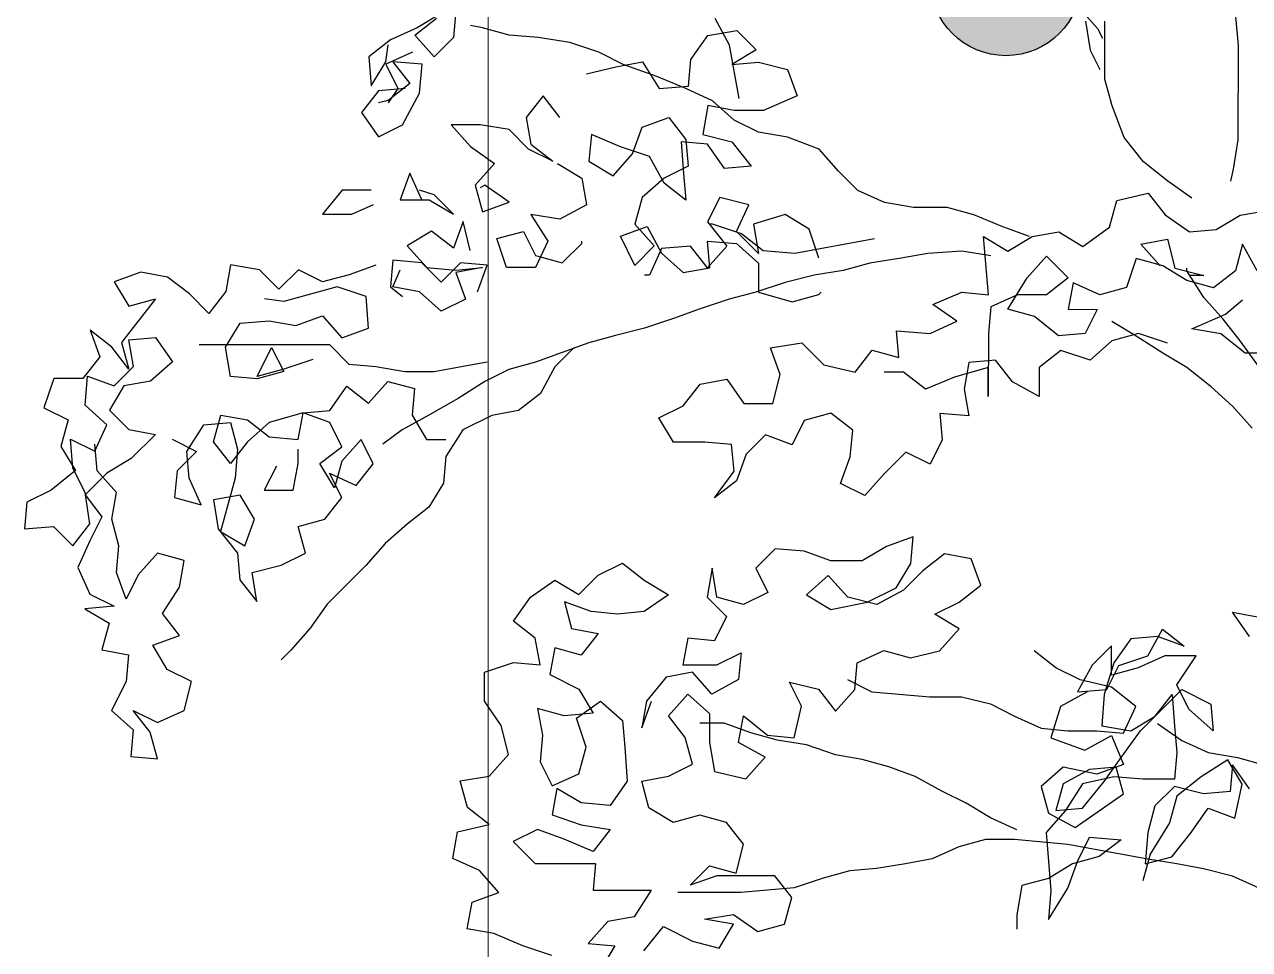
# Model space of a CAD drawing. Header units: millimetres. Extents: x 684983 to 685377, y 990360 to 990509.
# Drawn here: x 685187.701 to 685188.431, y 990430.913 to 990431.464 of the extents above; entities that cross this region are included whole.
import ezdxf

# ---------------------------------------------------------------- set-up
doc = ezdxf.new("R2010")
doc.units = ezdxf.units.MM
doc.layers.add('grid', color=8, linetype='Continuous', lineweight=9)
doc.layers.add('SYMBOLS', color=7, linetype='Continuous')
doc.layers.add('TEAK', color=7, linetype='Continuous')

# ---------------------------------------------------------------- blocks, each defined once
blk = doc.blocks.new('A$C11072AF8')
blk.add_hatch(color=3).paths.add_polyline_path([(0.78274, 0.03, 1), (0.72274, 0.03, 1)])
at = {"color": 3}
blk.add_circle((0.75274, 0.03), 0.03, dxfattribs=at)
blk = doc.blocks.new('A$C0CA14312')
blk.add_blockref('A$C11072AF8', (0, 0))
blk = doc.blocks.new('CCONUT')
at = {"xscale": 0.6000000000000001, "yscale": 0.6000000000000001, "zscale": 0.6000000000000001}
blk.add_blockref('A$C0CA14312', (-0.45164, -0.018), dxfattribs=at)
blk = doc.blocks.new('A$C25655A80')
at = {"color": 62}
for p, q in [((-0.4281, 1.75092), (-0.41946, 1.7413)), ((-0.67996, 1.74731), (-0.68958, 1.74155)), ((-0.6742, 1.74826), (-0.67517, 1.73769)), ((-0.36466, 1.74606), (-0.36371, 1.73452)), ((-0.68958, 1.74155), (-0.70016, 1.73675)), ((-0.69055, 1.73867), (-0.68189, 1.74539)), ((-0.66363, 1.74153), (-0.66843, 1.74249)), ((-0.65306, 1.73863), (-0.66363, 1.74153)), ((-0.56558, 1.73471), (-0.57134, 1.74529)), ((-0.42426, 1.74419), (-0.42235, 1.73265)), ((-0.41946, 1.7413), (-0.41754, 1.73745)), ((-0.41659, 1.72111), (-0.41657, 1.74418)), ((-0.70016, 1.73675), (-0.70882, 1.73003)), ((-0.68286, 1.73001), (-0.69055, 1.73867)), ((-0.67517, 1.73769), (-0.68286, 1.73001)), ((-0.64152, 1.73766), (-0.65306, 1.73863)), ((-0.62903, 1.73573), (-0.64152, 1.73766)), ((-0.58097, 1.72895), (-0.57423, 1.73856)), ((-0.57423, 1.73856), (-0.56269, 1.74047)), ((-0.56269, 1.74047), (-0.55501, 1.73277)), ((-0.70209, 1.7281), (-0.70112, 1.73483)), ((-0.69151, 1.73194), (-0.70209, 1.72714)), ((-0.61749, 1.73187), (-0.62903, 1.73573)), ((-0.60788, 1.72705), (-0.61749, 1.73187)), ((-0.56175, 1.71355), (-0.56558, 1.73471)), ((-0.55501, 1.73277), (-0.56463, 1.72702)), ((-0.42235, 1.73265), (-0.41851, 1.72496)), ((-0.36371, 1.73452), (-0.36374, 1.69703)), ((-0.70882, 1.73003), (-0.70787, 1.71849)), ((-0.70787, 1.71849), (-0.70209, 1.7281)), ((-0.70209, 1.72714), (-0.69729, 1.71752)), ((-0.69921, 1.7281), (-0.69249, 1.71944)), ((-0.68767, 1.72713), (-0.69921, 1.7281)), ((-0.68864, 1.71559), (-0.68767, 1.72713)), ((-0.61077, 1.7261), (-0.60019, 1.72801)), ((-0.59443, 1.72224), (-0.60788, 1.72705)), ((-0.60019, 1.72801), (-0.59347, 1.71743)), ((-0.58194, 1.71838), (-0.58097, 1.72895)), ((-0.56463, 1.72702), (-0.55405, 1.72797)), ((-0.55405, 1.72797), (-0.54252, 1.72507)), ((-0.62231, 1.72322), (-0.61077, 1.7261)), ((-0.5829, 1.71742), (-0.59443, 1.72224)), ((-0.54252, 1.72507), (-0.53868, 1.71449)), ((-0.69441, 1.71752), (-0.70499, 1.71657)), ((-0.69249, 1.71944), (-0.70114, 1.71272)), ((-0.69729, 1.71752), (-0.70114, 1.71176)), ((-0.59347, 1.71743), (-0.58194, 1.71838)), ((-0.57233, 1.7126), (-0.5829, 1.71742)), ((-0.41372, 1.71053), (-0.41659, 1.72111)), ((-0.70499, 1.71657), (-0.71172, 1.70792)), ((-0.70114, 1.71272), (-0.70499, 1.71176)), ((-0.69539, 1.7031), (-0.68864, 1.71559)), ((-0.63962, 1.71459), (-0.64636, 1.70594)), ((-0.6329, 1.70593), (-0.63962, 1.71459)), ((-0.56368, 1.7049), (-0.57233, 1.7126)), ((-0.53868, 1.71449), (-0.55215, 1.70874)), ((-0.71172, 1.70792), (-0.705, 1.6983)), ((-0.57425, 1.71068), (-0.57619, 1.69915)), ((-0.56368, 1.70875), (-0.57425, 1.71068)), ((-0.55215, 1.70874), (-0.56368, 1.70875)), ((-0.40892, 1.69803), (-0.41372, 1.71053)), ((-0.705, 1.6983), (-0.69539, 1.7031)), ((-0.67616, 1.70308), (-0.66848, 1.69443)), ((-0.66462, 1.70307), (-0.67616, 1.70308)), ((-0.65309, 1.70114), (-0.66462, 1.70307)), ((-0.64636, 1.70594), (-0.64444, 1.69537)), ((-0.60022, 1.70205), (-0.58964, 1.70589)), ((-0.58964, 1.70589), (-0.58292, 1.69723)), ((-0.55408, 1.70009), (-0.56368, 1.7049)), ((-0.64541, 1.69344), (-0.65309, 1.70114)), ((-0.62041, 1.69919), (-0.62138, 1.68862)), ((-0.60888, 1.69437), (-0.62041, 1.69919)), ((-0.60407, 1.69148), (-0.60022, 1.70205)), ((-0.57619, 1.69915), (-0.56465, 1.69625)), ((-0.54254, 1.69816), (-0.55408, 1.70009)), ((-0.53005, 1.69334), (-0.54254, 1.69816)), ((-0.40124, 1.68841), (-0.40892, 1.69803)), ((-0.66848, 1.69443), (-0.65887, 1.68769)), ((-0.6358, 1.68863), (-0.64541, 1.69344)), ((-0.64444, 1.69537), (-0.6358, 1.68863)), ((-0.59734, 1.69052), (-0.60888, 1.69437)), ((-0.57427, 1.6953), (-0.58484, 1.69627)), ((-0.58484, 1.69627), (-0.58389, 1.68377)), ((-0.58292, 1.69723), (-0.58197, 1.68666)), ((-0.56755, 1.68568), (-0.57427, 1.6953)), ((-0.56465, 1.69625), (-0.55697, 1.68663)), ((-0.52237, 1.68468), (-0.53005, 1.69334)), ((-0.36374, 1.69703), (-0.36567, 1.6855)), ((-0.65887, 1.68769), (-0.66657, 1.67904)), ((-0.63388, 1.68767), (-0.62427, 1.68189)), ((-0.62138, 1.68862), (-0.61177, 1.68284)), ((-0.61177, 1.68284), (-0.60407, 1.69148)), ((-0.59159, 1.67994), (-0.59734, 1.69052)), ((-0.39163, 1.68071), (-0.40124, 1.68841)), ((-0.69252, 1.68387), (-0.69637, 1.6733)), ((-0.68772, 1.6733), (-0.69252, 1.68387)), ((-0.58197, 1.68666), (-0.59158, 1.68186)), ((-0.58389, 1.68377), (-0.58294, 1.6732)), ((-0.55697, 1.68663), (-0.56755, 1.68568)), ((-0.51468, 1.67698), (-0.52237, 1.68468)), ((-0.36567, 1.6855), (-0.36664, 1.68069)), ((-0.66657, 1.67904), (-0.66369, 1.66847)), ((-0.66272, 1.67904), (-0.66465, 1.67808)), ((-0.65312, 1.6723), (-0.66272, 1.67904)), ((-0.62427, 1.68189), (-0.62236, 1.67131)), ((-0.59158, 1.68186), (-0.60024, 1.67418)), ((-0.58294, 1.6732), (-0.59159, 1.67994)), ((-0.38203, 1.67398), (-0.39163, 1.68071)), ((-0.71944, 1.67717), (-0.72714, 1.66756)), ((-0.70791, 1.67716), (-0.71944, 1.67717)), ((-0.69637, 1.6733), (-0.68484, 1.67329)), ((-0.68291, 1.67521), (-0.68868, 1.67714)), ((-0.68484, 1.67329), (-0.67523, 1.66752)), ((-0.67523, 1.66752), (-0.68291, 1.67521)), ((-0.60024, 1.67418), (-0.60314, 1.6636)), ((-0.56948, 1.67415), (-0.5743, 1.66454)), ((-0.55795, 1.67125), (-0.56948, 1.67415)), ((-0.50411, 1.67217), (-0.51468, 1.67698)), ((-0.41183, 1.67304), (-0.39933, 1.67591)), ((-0.39933, 1.67591), (-0.39261, 1.66726)), ((-0.7156, 1.66755), (-0.70695, 1.67139)), ((-0.66369, 1.66847), (-0.65312, 1.6723)), ((-0.62236, 1.67131), (-0.63293, 1.66555)), ((-0.56276, 1.66068), (-0.55795, 1.67125)), ((-0.49258, 1.67023), (-0.50411, 1.67217)), ((-0.47912, 1.67022), (-0.49258, 1.67023)), ((-0.46855, 1.66733), (-0.47912, 1.67022)), ((-0.41472, 1.66247), (-0.41183, 1.67304)), ((-0.36281, 1.66723), (-0.35127, 1.66914)), ((-0.72714, 1.66756), (-0.7156, 1.66755)), ((-0.67139, 1.66463), (-0.67524, 1.65406)), ((-0.66851, 1.65309), (-0.67139, 1.66463)), ((-0.64447, 1.66749), (-0.63775, 1.65691)), ((-0.63293, 1.66555), (-0.64447, 1.66749)), ((-0.60314, 1.6636), (-0.59545, 1.65495)), ((-0.5743, 1.66454), (-0.56661, 1.65492)), ((-0.57237, 1.66358), (-0.57334, 1.66358)), ((-0.56084, 1.65972), (-0.57237, 1.66358)), ((-0.54353, 1.6674), (-0.55603, 1.66356)), ((-0.55603, 1.66356), (-0.55412, 1.65202)), ((-0.53392, 1.66162), (-0.54353, 1.6674)), ((-0.45702, 1.66251), (-0.46855, 1.66733)), ((-0.39261, 1.66726), (-0.383, 1.66052)), ((-0.37243, 1.66147), (-0.36281, 1.66723)), ((-0.68389, 1.66079), (-0.69351, 1.65504)), ((-0.67524, 1.65406), (-0.68389, 1.66079)), ((-0.65794, 1.65789), (-0.64736, 1.66076)), ((-0.64736, 1.66076), (-0.64256, 1.65114)), ((-0.60891, 1.6588), (-0.59833, 1.66264)), ((-0.60315, 1.64726), (-0.60891, 1.6588)), ((-0.59833, 1.66264), (-0.59257, 1.65206)), ((-0.55412, 1.65202), (-0.56276, 1.66068)), ((-0.5522, 1.65298), (-0.56084, 1.65972)), ((-0.53009, 1.65008), (-0.53392, 1.66162)), ((-0.46471, 1.65867), (-0.45511, 1.65289)), ((-0.46281, 1.6356), (-0.46471, 1.65867)), ((-0.44645, 1.65865), (-0.45702, 1.66251)), ((-0.45511, 1.65289), (-0.44549, 1.65865)), ((-0.44549, 1.65865), (-0.43491, 1.66057)), ((-0.43491, 1.66057), (-0.4253, 1.65479)), ((-0.4253, 1.65479), (-0.41472, 1.66247)), ((-0.383, 1.66052), (-0.37243, 1.66147)), ((-0.69351, 1.65504), (-0.68582, 1.64638)), ((-0.6541, 1.64635), (-0.65794, 1.65789)), ((-0.63775, 1.65691), (-0.64257, 1.64634)), ((-0.63199, 1.64825), (-0.62429, 1.65593)), ((-0.62429, 1.65593), (-0.62429, 1.65689)), ((-0.59545, 1.65495), (-0.60315, 1.64726)), ((-0.59257, 1.65398), (-0.59739, 1.64341)), ((-0.58103, 1.65493), (-0.59257, 1.65398)), ((-0.57431, 1.64627), (-0.58103, 1.65493)), ((-0.56661, 1.65492), (-0.57431, 1.64627)), ((-0.5743, 1.65685), (-0.56277, 1.65588)), ((-0.57335, 1.64627), (-0.5743, 1.65685)), ((-0.56277, 1.65588), (-0.55412, 1.64818)), ((-0.50797, 1.65775), (-0.5397, 1.65201)), ((-0.40223, 1.65573), (-0.39166, 1.65764)), ((-0.39455, 1.64707), (-0.40223, 1.65573)), ((-0.39166, 1.65764), (-0.38878, 1.6461)), ((-0.36186, 1.65569), (-0.36475, 1.64512)), ((-0.3561, 1.64511), (-0.36186, 1.65569)), ((-0.69928, 1.64927), (-0.70025, 1.6387)), ((-0.68774, 1.6483), (-0.69928, 1.64927)), ((-0.64256, 1.65114), (-0.63199, 1.64825)), ((-0.59257, 1.65206), (-0.58393, 1.64436)), ((-0.5397, 1.65201), (-0.5522, 1.65298)), ((-0.49741, 1.65005), (-0.5099, 1.64814)), ((-0.48683, 1.65196), (-0.49741, 1.65005)), ((-0.47337, 1.65291), (-0.48683, 1.65196)), ((-0.46184, 1.65098), (-0.47337, 1.65291)), ((-0.44742, 1.64231), (-0.43973, 1.65096)), ((-0.43973, 1.65096), (-0.43108, 1.6423)), ((-0.40416, 1.64996), (-0.40801, 1.63843)), ((-0.39359, 1.64707), (-0.40416, 1.64996)), ((-0.79926, 1.64456), (-0.80984, 1.64072)), ((-0.78869, 1.64263), (-0.79926, 1.64456)), ((-0.76369, 1.64741), (-0.76562, 1.63684)), ((-0.75215, 1.64548), (-0.76369, 1.64741)), ((-0.74447, 1.63778), (-0.75215, 1.64548)), ((-0.73677, 1.64546), (-0.74447, 1.63778)), ((-0.72717, 1.64065), (-0.73677, 1.64546)), ((-0.70601, 1.64736), (-0.71659, 1.64352)), ((-0.69929, 1.6387), (-0.6964, 1.64543)), ((-0.68006, 1.6406), (-0.68774, 1.6483)), ((-0.68582, 1.64638), (-0.67429, 1.6454)), ((-0.67236, 1.64829), (-0.68006, 1.6406)), ((-0.66371, 1.64636), (-0.67429, 1.64444)), ((-0.67429, 1.6454), (-0.66371, 1.64636)), ((-0.67429, 1.64444), (-0.67045, 1.63387)), ((-0.66179, 1.64732), (-0.67236, 1.64829)), ((-0.66565, 1.63675), (-0.66179, 1.64732)), ((-0.64257, 1.64634), (-0.6541, 1.64635)), ((-0.58393, 1.64436), (-0.57335, 1.64627)), ((-0.55412, 1.64818), (-0.55413, 1.63664)), ((-0.52048, 1.64526), (-0.53202, 1.64335)), ((-0.5099, 1.64814), (-0.52048, 1.64526)), ((-0.38398, 1.64129), (-0.39359, 1.64707)), ((-0.38878, 1.6461), (-0.37725, 1.64321)), ((-0.38398, 1.64514), (-0.38398, 1.6461)), ((-0.37726, 1.63456), (-0.38398, 1.64514)), ((-0.36475, 1.64512), (-0.37341, 1.6384)), ((-0.80984, 1.64072), (-0.80408, 1.6311)), ((-0.78004, 1.63589), (-0.78869, 1.64263)), ((-0.71659, 1.64352), (-0.72717, 1.64065)), ((-0.59739, 1.64341), (-0.59931, 1.64341)), ((-0.54356, 1.64048), (-0.5551, 1.63664)), ((-0.53202, 1.64335), (-0.54356, 1.64048)), ((-0.45513, 1.62982), (-0.44742, 1.64231)), ((-0.43108, 1.6423), (-0.43974, 1.63558)), ((-0.42916, 1.64037), (-0.43109, 1.6298)), ((-0.41859, 1.63556), (-0.42916, 1.64037)), ((-0.37341, 1.6384), (-0.38398, 1.64129)), ((-0.37725, 1.64321), (-0.38302, 1.64322)), ((-0.77236, 1.62819), (-0.78004, 1.63589)), ((-0.76562, 1.63684), (-0.77236, 1.62819)), ((-0.7214, 1.63872), (-0.74255, 1.63297)), ((-0.70987, 1.63486), (-0.7214, 1.63872)), ((-0.70892, 1.62237), (-0.70987, 1.63486)), ((-0.70025, 1.6387), (-0.69545, 1.63485)), ((-0.68872, 1.63677), (-0.69929, 1.6387)), ((-0.68007, 1.62907), (-0.68872, 1.63677)), ((-0.5551, 1.63664), (-0.56567, 1.63377)), ((-0.55413, 1.63664), (-0.54068, 1.63279)), ((-0.54068, 1.63279), (-0.5301, 1.63566)), ((-0.5301, 1.63566), (-0.52914, 1.63662)), ((-0.48493, 1.63177), (-0.47339, 1.63657)), ((-0.47339, 1.63657), (-0.46281, 1.6356)), ((-0.45128, 1.63559), (-0.46185, 1.63079)), ((-0.43974, 1.63558), (-0.45128, 1.63559)), ((-0.40801, 1.63843), (-0.41859, 1.63556)), ((-0.36957, 1.6259), (-0.37726, 1.63456)), ((-0.7935, 1.63398), (-0.80698, 1.61669)), ((-0.80408, 1.6311), (-0.7935, 1.63398)), ((-0.74255, 1.63297), (-0.75024, 1.63394)), ((-0.67045, 1.63387), (-0.68007, 1.62907)), ((-0.57721, 1.62994), (-0.58779, 1.6261)), ((-0.56567, 1.63377), (-0.57721, 1.62994)), ((-0.47532, 1.62504), (-0.48493, 1.63177)), ((-0.46185, 1.63079), (-0.46283, 1.62022)), ((-0.44455, 1.62693), (-0.45513, 1.62982)), ((-0.43109, 1.6298), (-0.41956, 1.62979)), ((-0.41956, 1.62979), (-0.42437, 1.62018)), ((-0.36861, 1.62782), (-0.36188, 1.63358)), ((-0.75986, 1.62433), (-0.74833, 1.62529)), ((-0.74833, 1.62529), (-0.73776, 1.62335)), ((-0.73776, 1.62335), (-0.72718, 1.62719)), ((-0.72718, 1.62719), (-0.71949, 1.61853)), ((-0.58779, 1.6261), (-0.59933, 1.62227)), ((-0.4859, 1.62024), (-0.47532, 1.62504)), ((-0.43495, 1.61923), (-0.44455, 1.62693)), ((-0.40419, 1.6192), (-0.4138, 1.62498)), ((-0.38207, 1.62207), (-0.36861, 1.62782)), ((-0.36285, 1.61724), (-0.36957, 1.6259)), ((-0.81947, 1.62151), (-0.81563, 1.61093)), ((-0.81082, 1.61477), (-0.81947, 1.62151)), ((-0.76564, 1.61473), (-0.75986, 1.62433)), ((-0.71949, 1.61853), (-0.70892, 1.62237)), ((-0.59933, 1.62227), (-0.61087, 1.61939)), ((-0.49935, 1.62121), (-0.4859, 1.62024)), ((-0.4984, 1.61064), (-0.49935, 1.62121)), ((-0.46283, 1.62022), (-0.46285, 1.59522)), ((-0.42437, 1.62018), (-0.43495, 1.61923)), ((-0.40323, 1.62016), (-0.4138, 1.61729)), ((-0.39169, 1.61631), (-0.40323, 1.62016)), ((-0.37054, 1.62013), (-0.38207, 1.62207)), ((-0.36093, 1.61243), (-0.37054, 1.62013)), ((-0.8041, 1.60611), (-0.81082, 1.61477)), ((-0.80698, 1.61669), (-0.8041, 1.60611)), ((-0.80409, 1.61765), (-0.79352, 1.6186)), ((-0.80218, 1.60707), (-0.80409, 1.61765)), ((-0.79352, 1.6186), (-0.78679, 1.60898)), ((-0.7243, 1.61565), (-0.77621, 1.6157)), ((-0.76373, 1.60319), (-0.76564, 1.61473)), ((-0.75315, 1.60318), (-0.74738, 1.61471)), ((-0.74738, 1.61471), (-0.74258, 1.60509)), ((-0.71662, 1.60795), (-0.7243, 1.61565)), ((-0.62144, 1.61652), (-0.6426, 1.60885)), ((-0.61087, 1.61939), (-0.62144, 1.61652)), ((-0.54935, 1.61453), (-0.53685, 1.61644)), ((-0.53685, 1.61644), (-0.52821, 1.60778)), ((-0.4138, 1.61729), (-0.42246, 1.60961)), ((-0.39362, 1.61246), (-0.40419, 1.6192)), ((-0.35517, 1.60666), (-0.36285, 1.61724)), ((-0.81563, 1.61093), (-0.82237, 1.60228)), ((-0.73104, 1.60989), (-0.74258, 1.60605)), ((-0.62721, 1.6146), (-0.63491, 1.60692)), ((-0.54551, 1.60395), (-0.54935, 1.61453)), ((-0.51571, 1.60489), (-0.50897, 1.61353)), ((-0.50897, 1.61353), (-0.4984, 1.61064)), ((-0.43399, 1.61346), (-0.44265, 1.60674)), ((-0.42246, 1.60961), (-0.43399, 1.61346)), ((-0.38401, 1.60669), (-0.39362, 1.61246)), ((-0.3494, 1.61242), (-0.36093, 1.61243)), ((-0.80987, 1.59939), (-0.80218, 1.60707)), ((-0.78679, 1.60898), (-0.79545, 1.6013)), ((-0.74258, 1.60509), (-0.75316, 1.60222)), ((-0.74258, 1.60605), (-0.75315, 1.60318)), ((-0.70605, 1.60698), (-0.71662, 1.60795)), ((-0.69451, 1.60505), (-0.70605, 1.60698)), ((-0.68298, 1.60504), (-0.69451, 1.60505)), ((-0.66183, 1.60886), (-0.68298, 1.60504)), ((-0.65318, 1.60597), (-0.66279, 1.60117)), ((-0.6426, 1.60885), (-0.65318, 1.60597)), ((-0.63491, 1.60692), (-0.64069, 1.59635)), ((-0.52821, 1.60778), (-0.51571, 1.60489)), ((-0.46284, 1.60676), (-0.4763, 1.60293)), ((-0.47053, 1.60869), (-0.47246, 1.59812)), ((-0.45995, 1.60964), (-0.47053, 1.60869)), ((-0.46285, 1.59522), (-0.46284, 1.60676)), ((-0.45323, 1.60098), (-0.45995, 1.60964)), ((-0.44265, 1.60674), (-0.44266, 1.59521)), ((-0.37441, 1.59899), (-0.38401, 1.60669)), ((-0.8339, 1.60229), (-0.83776, 1.59076)), ((-0.82237, 1.60228), (-0.8339, 1.60229)), ((-0.82142, 1.59171), (-0.82045, 1.60324)), ((-0.82045, 1.60324), (-0.80987, 1.59939)), ((-0.79545, 1.6013), (-0.80603, 1.59938)), ((-0.75316, 1.60222), (-0.76373, 1.60319)), ((-0.70894, 1.59257), (-0.70125, 1.60121)), ((-0.70125, 1.60121), (-0.69067, 1.59832)), ((-0.66279, 1.60117), (-0.67337, 1.59446)), ((-0.58398, 1.59149), (-0.57724, 1.60013)), ((-0.57724, 1.60013), (-0.56666, 1.60205)), ((-0.56666, 1.60205), (-0.55994, 1.59243)), ((-0.54841, 1.59242), (-0.54551, 1.60395)), ((-0.49649, 1.60487), (-0.50418, 1.60487)), ((-0.48784, 1.59813), (-0.49649, 1.60487)), ((-0.4763, 1.60293), (-0.48784, 1.59813)), ((-0.44266, 1.59521), (-0.45323, 1.60098)), ((-0.80603, 1.59938), (-0.81181, 1.58978)), ((-0.72433, 1.5897), (-0.71759, 1.5993)), ((-0.71759, 1.5993), (-0.70894, 1.59257)), ((-0.69067, 1.59832), (-0.69165, 1.58774)), ((-0.64069, 1.59635), (-0.64935, 1.58963)), ((-0.47246, 1.59812), (-0.47055, 1.58754)), ((-0.36576, 1.59129), (-0.37441, 1.59899)), ((-0.83776, 1.59076), (-0.82815, 1.58595)), ((-0.81277, 1.58401), (-0.82142, 1.59171)), ((-0.67337, 1.59446), (-0.68492, 1.58774)), ((-0.59359, 1.58669), (-0.58398, 1.59149)), ((-0.55994, 1.59243), (-0.54841, 1.59242)), ((-0.35808, 1.58263), (-0.36576, 1.59129)), ((-0.82815, 1.58595), (-0.83105, 1.57537)), ((-0.81181, 1.58978), (-0.80412, 1.58208)), ((-0.77048, 1.57724), (-0.76759, 1.58781)), ((-0.76759, 1.58781), (-0.75702, 1.58588)), ((-0.75702, 1.58588), (-0.74837, 1.57914)), ((-0.7349, 1.58874), (-0.74836, 1.58491)), ((-0.73684, 1.57817), (-0.7349, 1.58874)), ((-0.7349, 1.58874), (-0.72433, 1.5897)), ((-0.72433, 1.58489), (-0.7349, 1.58874)), ((-0.68492, 1.58774), (-0.6955, 1.58198)), ((-0.69165, 1.58774), (-0.68589, 1.57812)), ((-0.65992, 1.58771), (-0.67146, 1.58196)), ((-0.64935, 1.58963), (-0.65992, 1.58771)), ((-0.58783, 1.57707), (-0.59359, 1.58669)), ((-0.53592, 1.58568), (-0.54073, 1.57607)), ((-0.52534, 1.58855), (-0.53592, 1.58568)), ((-0.51669, 1.58181), (-0.52534, 1.58855)), ((-0.48208, 1.58851), (-0.48113, 1.57794)), ((-0.47055, 1.58754), (-0.48208, 1.58851)), ((-0.81759, 1.57344), (-0.81277, 1.58401)), ((-0.80412, 1.58208), (-0.79355, 1.58015)), ((-0.78106, 1.57341), (-0.77432, 1.58397)), ((-0.77432, 1.58397), (-0.76375, 1.58492)), ((-0.76375, 1.58492), (-0.76087, 1.57435)), ((-0.74836, 1.58491), (-0.75702, 1.57723)), ((-0.71953, 1.57527), (-0.72433, 1.58489)), ((-0.6955, 1.58198), (-0.70319, 1.57622)), ((-0.67146, 1.58196), (-0.6782, 1.57139)), ((-0.51766, 1.57124), (-0.51669, 1.58181)), ((-0.8272, 1.57825), (-0.81759, 1.57344)), ((-0.82625, 1.56672), (-0.8272, 1.57825)), ((-0.81663, 1.56575), (-0.81759, 1.57632)), ((-0.79355, 1.58015), (-0.80317, 1.57054)), ((-0.78682, 1.57822), (-0.77721, 1.5734)), ((-0.76376, 1.56858), (-0.77048, 1.57724)), ((-0.75702, 1.57723), (-0.76376, 1.56858)), ((-0.74837, 1.57914), (-0.73684, 1.57817)), ((-0.71184, 1.57815), (-0.71954, 1.5695)), ((-0.70704, 1.56853), (-0.71184, 1.57815)), ((-0.68589, 1.57812), (-0.6782, 1.57812)), ((-0.57534, 1.57706), (-0.58783, 1.57707)), ((-0.56476, 1.57609), (-0.57534, 1.57706)), ((-0.56381, 1.56552), (-0.56476, 1.57609)), ((-0.5513, 1.57992), (-0.559, 1.57224)), ((-0.54073, 1.57607), (-0.5513, 1.57992)), ((-0.48113, 1.57794), (-0.48594, 1.56833)), ((-0.83105, 1.57537), (-0.82529, 1.56576)), ((-0.77721, 1.5734), (-0.78491, 1.56572)), ((-0.78011, 1.56283), (-0.78106, 1.57341)), ((-0.76087, 1.57435), (-0.76184, 1.56281)), ((-0.73684, 1.56856), (-0.73684, 1.57433)), ((-0.72819, 1.56855), (-0.71953, 1.57527)), ((-0.6782, 1.57139), (-0.67917, 1.56081)), ((-0.559, 1.57224), (-0.56285, 1.56167)), ((-0.52152, 1.56067), (-0.51766, 1.57124)), ((-0.49555, 1.57314), (-0.50421, 1.5645)), ((-0.48594, 1.56833), (-0.49555, 1.57314)), ((-0.82145, 1.5571), (-0.82625, 1.56672)), ((-0.80317, 1.57054), (-0.81279, 1.56478)), ((-0.7455, 1.5676), (-0.75031, 1.558)), ((-0.73878, 1.55799), (-0.73684, 1.56856)), ((-0.72243, 1.55893), (-0.72819, 1.56855)), ((-0.71954, 1.5695), (-0.72243, 1.55893)), ((-0.71378, 1.55989), (-0.70704, 1.56853)), ((-0.82529, 1.56576), (-0.83491, 1.55807)), ((-0.81279, 1.56478), (-0.82145, 1.55614)), ((-0.80895, 1.55709), (-0.81663, 1.56575)), ((-0.78491, 1.56572), (-0.78588, 1.55514)), ((-0.77531, 1.55225), (-0.78011, 1.56283)), ((-0.76184, 1.56281), (-0.76763, 1.54167)), ((-0.72435, 1.5647), (-0.71378, 1.55989)), ((-0.71955, 1.55508), (-0.72435, 1.5647)), ((-0.57151, 1.55495), (-0.56381, 1.56552)), ((-0.56285, 1.56167), (-0.57151, 1.55495)), ((-0.50421, 1.5645), (-0.51191, 1.55586)), ((-0.83491, 1.55807), (-0.84452, 1.55328)), ((-0.81954, 1.5446), (-0.82145, 1.5571)), ((-0.81088, 1.54652), (-0.80895, 1.55709)), ((-0.75031, 1.558), (-0.73878, 1.55799)), ((-0.67917, 1.56081), (-0.68495, 1.55121)), ((-0.51191, 1.55586), (-0.52152, 1.56067)), ((-0.84452, 1.55328), (-0.84549, 1.5427)), ((-0.82145, 1.55614), (-0.81473, 1.54748)), ((-0.78588, 1.55514), (-0.77531, 1.55225)), ((-0.75993, 1.55608), (-0.7705, 1.55417)), ((-0.7705, 1.55417), (-0.76859, 1.54263)), ((-0.75417, 1.54646), (-0.75993, 1.55608)), ((-0.72629, 1.54644), (-0.71955, 1.55508)), ((-0.81473, 1.54748), (-0.81954, 1.53787)), ((-0.68495, 1.55121), (-0.69361, 1.54449)), ((-0.84549, 1.5427), (-0.83396, 1.54365)), ((-0.83396, 1.54365), (-0.82628, 1.53596)), ((-0.82628, 1.53596), (-0.81954, 1.5446)), ((-0.80801, 1.53594), (-0.81088, 1.54652)), ((-0.76859, 1.54263), (-0.76091, 1.53301)), ((-0.75802, 1.53589), (-0.75417, 1.54646)), ((-0.73687, 1.54356), (-0.72629, 1.54644)), ((-0.73399, 1.53299), (-0.73687, 1.54356)), ((-0.69361, 1.54449), (-0.70227, 1.5368)), ((-0.81954, 1.53787), (-0.82436, 1.5273)), ((-0.76763, 1.54167), (-0.75802, 1.53589)), ((-0.4927, 1.5395), (-0.50328, 1.53566)), ((-0.49367, 1.52892), (-0.4927, 1.5395)), ((-0.80898, 1.52537), (-0.80801, 1.53594)), ((-0.79263, 1.53304), (-0.80033, 1.5244)), ((-0.78206, 1.53015), (-0.79263, 1.53304)), ((-0.76091, 1.53301), (-0.75996, 1.52244)), ((-0.74361, 1.52819), (-0.73399, 1.53299)), ((-0.70227, 1.5368), (-0.70996, 1.52816)), ((-0.5475, 1.53474), (-0.5552, 1.52706)), ((-0.53596, 1.53377), (-0.5475, 1.53474)), ((-0.52539, 1.52991), (-0.53596, 1.53377)), ((-0.50328, 1.53566), (-0.5129, 1.5299)), ((-0.48021, 1.53275), (-0.48887, 1.52603)), ((-0.46964, 1.53082), (-0.48021, 1.53275)), ((-0.82436, 1.5273), (-0.81956, 1.51672)), ((-0.78399, 1.51957), (-0.78206, 1.53015)), ((-0.75515, 1.52532), (-0.74361, 1.52819)), ((-0.70996, 1.52816), (-0.72536, 1.51279)), ((-0.61768, 1.52423), (-0.60807, 1.52903)), ((-0.60807, 1.52903), (-0.59942, 1.52229)), ((-0.5129, 1.5299), (-0.52539, 1.52991)), ((-0.49945, 1.51931), (-0.49367, 1.52892)), ((-0.4658, 1.52024), (-0.46964, 1.53082)), ((-0.80515, 1.51479), (-0.80898, 1.52537)), ((-0.80033, 1.5244), (-0.80515, 1.51479)), ((-0.75996, 1.52244), (-0.75324, 1.51378)), ((-0.75324, 1.51378), (-0.75515, 1.52532)), ((-0.64461, 1.5156), (-0.63499, 1.52232)), ((-0.63499, 1.52232), (-0.62538, 1.51655)), ((-0.62538, 1.51655), (-0.61768, 1.52423)), ((-0.59942, 1.52229), (-0.58981, 1.51651)), ((-0.5725, 1.52707), (-0.57443, 1.51554)), ((-0.57059, 1.51553), (-0.5725, 1.52707)), ((-0.5552, 1.52706), (-0.5504, 1.51744)), ((-0.52636, 1.52415), (-0.53502, 1.51646)), ((-0.51868, 1.51549), (-0.52636, 1.52415)), ((-0.48887, 1.52603), (-0.49656, 1.51835)), ((-0.79073, 1.50901), (-0.78399, 1.51957)), ((-0.5504, 1.51744), (-0.56002, 1.51264)), ((-0.51099, 1.51356), (-0.49945, 1.51931)), ((-0.49656, 1.51835), (-0.50714, 1.51259)), ((-0.47446, 1.51352), (-0.4658, 1.52024)), ((-0.81956, 1.51672), (-0.80995, 1.51191)), ((-0.72536, 1.51279), (-0.7321, 1.50319)), ((-0.65135, 1.506), (-0.64461, 1.5156)), ((-0.63115, 1.51367), (-0.62828, 1.50309)), ((-0.62058, 1.50981), (-0.63115, 1.51367)), ((-0.58981, 1.51651), (-0.59943, 1.50979)), ((-0.57443, 1.51554), (-0.56675, 1.50784)), ((-0.56002, 1.51264), (-0.57059, 1.51553)), ((-0.53502, 1.51646), (-0.52541, 1.51069)), ((-0.52541, 1.51069), (-0.51099, 1.51356)), ((-0.50714, 1.51259), (-0.51868, 1.51549)), ((-0.48408, 1.50873), (-0.47446, 1.51352)), ((-0.80995, 1.51191), (-0.82149, 1.51096)), ((-0.82149, 1.51096), (-0.81188, 1.50518)), ((-0.78401, 1.50035), (-0.79073, 1.50901)), ((-0.61001, 1.50884), (-0.62058, 1.50981)), ((-0.59943, 1.50979), (-0.61001, 1.50884)), ((-0.56675, 1.50784), (-0.57156, 1.49823)), ((-0.47447, 1.50295), (-0.48408, 1.50873)), ((-0.36584, 1.50958), (-0.35526, 1.50765)), ((-0.35912, 1.49996), (-0.36584, 1.50958)), ((-0.81188, 1.50518), (-0.81478, 1.49461)), ((-0.7321, 1.50319), (-0.7398, 1.49454)), ((-0.6427, 1.49926), (-0.65135, 1.506)), ((-0.62828, 1.50309), (-0.6177, 1.50116)), ((-0.48217, 1.4943), (-0.47447, 1.50295)), ((-0.3995, 1.49231), (-0.39372, 1.50288)), ((-0.39372, 1.50288), (-0.38507, 1.49614)), ((-0.79459, 1.49651), (-0.78401, 1.50035)), ((-0.64079, 1.48868), (-0.6427, 1.49926)), ((-0.6177, 1.50116), (-0.62444, 1.49251)), ((-0.58214, 1.4992), (-0.58407, 1.48863)), ((-0.57156, 1.49823), (-0.58214, 1.4992)), ((-0.40622, 1.49904), (-0.41296, 1.48943)), ((-0.39564, 1.49999), (-0.40622, 1.49904)), ((-0.38507, 1.49614), (-0.39564, 1.49999)), ((-0.81478, 1.49461), (-0.8042, 1.49268)), ((-0.78883, 1.48689), (-0.79459, 1.49651)), ((-0.7398, 1.49454), (-0.74364, 1.4907)), ((-0.63501, 1.49541), (-0.63695, 1.48483)), ((-0.62444, 1.49251), (-0.63501, 1.49541)), ((-0.57061, 1.48862), (-0.56099, 1.49342)), ((-0.56099, 1.49342), (-0.56197, 1.48284)), ((-0.51486, 1.48953), (-0.50428, 1.49432)), ((-0.50428, 1.49432), (-0.49371, 1.49143)), ((-0.49371, 1.49143), (-0.48217, 1.4943)), ((-0.43603, 1.48753), (-0.44468, 1.49427)), ((-0.41391, 1.49616), (-0.42161, 1.48848)), ((-0.41392, 1.48463), (-0.41391, 1.49616)), ((-0.8042, 1.49268), (-0.80518, 1.4821)), ((-0.6629, 1.48582), (-0.65136, 1.48965)), ((-0.65136, 1.48965), (-0.64079, 1.48868)), ((-0.58407, 1.48863), (-0.57061, 1.48862)), ((-0.51583, 1.47895), (-0.51486, 1.48953)), ((-0.42161, 1.48848), (-0.42739, 1.47791)), ((-0.41296, 1.48943), (-0.41681, 1.47694)), ((-0.41585, 1.47886), (-0.41104, 1.48847)), ((-0.41104, 1.48847), (-0.3995, 1.49231)), ((-0.39277, 1.4923), (-0.40335, 1.4875)), ((-0.38027, 1.49229), (-0.39277, 1.4923)), ((-0.38797, 1.48076), (-0.38027, 1.49229)), ((-0.77922, 1.48208), (-0.78883, 1.48689)), ((-0.66291, 1.47428), (-0.6629, 1.48582)), ((-0.63695, 1.48483), (-0.62542, 1.47905)), ((-0.5908, 1.48383), (-0.5985, 1.47422)), ((-0.58023, 1.48574), (-0.5908, 1.48383)), ((-0.57255, 1.47708), (-0.58023, 1.48574)), ((-0.42642, 1.48272), (-0.43603, 1.48753)), ((-0.40335, 1.4875), (-0.41392, 1.48463)), ((-0.80518, 1.4821), (-0.81095, 1.47057)), ((-0.78212, 1.47055), (-0.77922, 1.48208)), ((-0.62542, 1.47905), (-0.61966, 1.46944)), ((-0.56197, 1.48284), (-0.57255, 1.47708)), ((-0.54178, 1.48186), (-0.53025, 1.47897)), ((-0.53698, 1.47224), (-0.54178, 1.48186)), ((-0.53025, 1.47897), (-0.52353, 1.47031)), ((-0.52353, 1.47031), (-0.51583, 1.47895)), ((-0.51871, 1.4828), (-0.5091, 1.47799)), ((-0.42739, 1.47791), (-0.41585, 1.47886)), ((-0.41393, 1.47982), (-0.42642, 1.48272)), ((-0.40432, 1.47212), (-0.41393, 1.47982)), ((-0.40241, 1.46251), (-0.38605, 1.47884)), ((-0.38317, 1.47114), (-0.38797, 1.48076)), ((-0.38605, 1.47884), (-0.37452, 1.47306)), ((-0.65619, 1.46466), (-0.66291, 1.47428)), ((-0.62639, 1.46752), (-0.61677, 1.47424)), ((-0.61677, 1.47424), (-0.60812, 1.46654)), ((-0.60044, 1.46365), (-0.59658, 1.47422)), ((-0.5985, 1.47422), (-0.60044, 1.46365)), ((-0.58986, 1.46845), (-0.58216, 1.47709)), ((-0.58216, 1.47709), (-0.57351, 1.46939)), ((-0.5091, 1.47799), (-0.48603, 1.47604)), ((-0.48603, 1.47604), (-0.47353, 1.47603)), ((-0.47353, 1.47603), (-0.462, 1.47314)), ((-0.42354, 1.47791), (-0.43412, 1.47215)), ((-0.41681, 1.47694), (-0.41779, 1.46445)), ((-0.39664, 1.46827), (-0.3899, 1.47692)), ((-0.3899, 1.47692), (-0.38895, 1.46442)), ((-0.81095, 1.47057), (-0.80231, 1.46287)), ((-0.8023, 1.47057), (-0.79269, 1.46575)), ((-0.79558, 1.46191), (-0.8023, 1.47057)), ((-0.79269, 1.46575), (-0.78212, 1.47055)), ((-0.64176, 1.47138), (-0.63985, 1.4608)), ((-0.63119, 1.46849), (-0.64176, 1.47138)), ((-0.61966, 1.46944), (-0.63119, 1.46849)), ((-0.57351, 1.46939), (-0.57352, 1.45786)), ((-0.53988, 1.45975), (-0.53698, 1.47224)), ((-0.462, 1.47314), (-0.45239, 1.46832)), ((-0.43412, 1.47215), (-0.43798, 1.45966)), ((-0.40914, 1.46155), (-0.40432, 1.47212)), ((-0.37357, 1.46248), (-0.38317, 1.47114)), ((-0.37452, 1.47306), (-0.37357, 1.46248)), ((-0.65332, 1.45313), (-0.65619, 1.46466)), ((-0.62255, 1.45598), (-0.62639, 1.46752)), ((-0.60812, 1.46654), (-0.60717, 1.45597)), ((-0.58314, 1.45979), (-0.58986, 1.46845)), ((-0.56775, 1.46554), (-0.57736, 1.46555)), ((-0.55718, 1.46169), (-0.56775, 1.46554)), ((-0.56199, 1.45785), (-0.56006, 1.46842)), ((-0.56006, 1.46842), (-0.55045, 1.46072)), ((-0.45239, 1.46832), (-0.44182, 1.46351)), ((-0.41779, 1.46445), (-0.40625, 1.46251)), ((-0.40625, 1.46251), (-0.39664, 1.46827)), ((-0.39568, 1.46539), (-0.38607, 1.45865)), ((-0.38895, 1.46442), (-0.388, 1.45384)), ((-0.80231, 1.46287), (-0.80328, 1.4523)), ((-0.79271, 1.45133), (-0.79558, 1.46191)), ((-0.63985, 1.4608), (-0.64082, 1.45023)), ((-0.58026, 1.44921), (-0.58314, 1.45979)), ((-0.54661, 1.4588), (-0.55718, 1.46169)), ((-0.55045, 1.46072), (-0.53988, 1.45975)), ((-0.44182, 1.46351), (-0.43125, 1.46254)), ((-0.43798, 1.45966), (-0.42453, 1.45484)), ((-0.43125, 1.46254), (-0.41971, 1.46252)), ((-0.42453, 1.45484), (-0.41395, 1.4606)), ((-0.41971, 1.46252), (-0.40914, 1.46155)), ((-0.41395, 1.4606), (-0.40915, 1.44906)), ((-0.41011, 1.45194), (-0.40241, 1.46251)), ((-0.62545, 1.44541), (-0.62255, 1.45598)), ((-0.60717, 1.45597), (-0.60622, 1.44251)), ((-0.57352, 1.45786), (-0.57161, 1.44632)), ((-0.55142, 1.45207), (-0.56199, 1.45785)), ((-0.53507, 1.45686), (-0.54661, 1.4588)), ((-0.52354, 1.45301), (-0.53507, 1.45686)), ((-0.38607, 1.45865), (-0.3755, 1.45383)), ((-0.80328, 1.4523), (-0.79271, 1.45133)), ((-0.66101, 1.44448), (-0.65332, 1.45313)), ((-0.64082, 1.45023), (-0.63602, 1.44061)), ((-0.55912, 1.44343), (-0.55142, 1.45207)), ((-0.51297, 1.45107), (-0.52354, 1.45301)), ((-0.5024, 1.44818), (-0.51297, 1.45107)), ((-0.41685, 1.44233), (-0.41011, 1.45194)), ((-0.388, 1.45384), (-0.38897, 1.44327)), ((-0.36781, 1.45094), (-0.37839, 1.44422)), ((-0.3755, 1.45383), (-0.36397, 1.4519)), ((-0.36205, 1.44132), (-0.36781, 1.45094)), ((-0.36397, 1.4519), (-0.35339, 1.44901)), ((-0.67255, 1.44257), (-0.66101, 1.44448)), ((-0.63602, 1.44061), (-0.62545, 1.44541)), ((-0.58988, 1.44442), (-0.58026, 1.44921)), ((-0.57161, 1.44632), (-0.55912, 1.44343)), ((-0.49183, 1.44433), (-0.5024, 1.44818)), ((-0.43318, 1.44812), (-0.44184, 1.44043)), ((-0.42261, 1.44715), (-0.43319, 1.44139)), ((-0.41973, 1.44522), (-0.43318, 1.44812)), ((-0.41203, 1.4481), (-0.42261, 1.44715)), ((-0.40915, 1.44906), (-0.41973, 1.44522)), ((-0.40916, 1.43752), (-0.41203, 1.4481)), ((-0.36589, 1.44902), (-0.36686, 1.43844)), ((-0.35917, 1.4394), (-0.36589, 1.44902)), ((-0.66968, 1.43199), (-0.67255, 1.44257)), ((-0.6341, 1.43965), (-0.63604, 1.42908)), ((-0.6245, 1.43387), (-0.6341, 1.43965)), ((-0.60622, 1.44251), (-0.61296, 1.4329)), ((-0.60045, 1.4425), (-0.58988, 1.44442)), ((-0.59758, 1.43193), (-0.60045, 1.4425)), ((-0.48126, 1.43855), (-0.49183, 1.44433)), ((-0.44184, 1.44043), (-0.43897, 1.42986)), ((-0.43319, 1.44139), (-0.43608, 1.43082)), ((-0.4255, 1.44138), (-0.43224, 1.43081)), ((-0.42551, 1.43177), (-0.41685, 1.44233)), ((-0.413, 1.44425), (-0.4255, 1.44138)), ((-0.40146, 1.44328), (-0.413, 1.44425)), ((-0.38897, 1.44327), (-0.40146, 1.44328)), ((-0.38897, 1.44039), (-0.39667, 1.4327)), ((-0.37744, 1.43749), (-0.38897, 1.44039)), ((-0.37839, 1.44422), (-0.38801, 1.43654)), ((-0.36495, 1.42787), (-0.36205, 1.44132)), ((-0.47165, 1.43373), (-0.48126, 1.43855)), ((-0.4284, 1.42408), (-0.40916, 1.43752)), ((-0.38801, 1.43654), (-0.39091, 1.42597)), ((-0.36686, 1.43844), (-0.37744, 1.43749)), ((-0.66103, 1.42525), (-0.66968, 1.43199)), ((-0.61296, 1.4329), (-0.6245, 1.43387)), ((-0.58797, 1.42615), (-0.59758, 1.43193)), ((-0.46204, 1.42796), (-0.47165, 1.43373)), ((-0.43224, 1.43081), (-0.43994, 1.42217)), ((-0.43608, 1.43082), (-0.42551, 1.43177)), ((-0.39667, 1.4327), (-0.39956, 1.42213)), ((-0.38226, 1.42212), (-0.37552, 1.43172)), ((-0.37552, 1.43172), (-0.36495, 1.42787)), ((-0.67353, 1.42238), (-0.66103, 1.42525)), ((-0.63604, 1.42908), (-0.6245, 1.42522)), ((-0.6245, 1.42522), (-0.61297, 1.42329)), ((-0.5774, 1.42902), (-0.58797, 1.42615)), ((-0.56682, 1.42613), (-0.5774, 1.42902)), ((-0.5601, 1.41747), (-0.56682, 1.42613)), ((-0.45147, 1.42314), (-0.46204, 1.42796)), ((-0.43897, 1.42986), (-0.4284, 1.42408)), ((-0.39091, 1.42597), (-0.39861, 1.41348)), ((-0.67546, 1.41181), (-0.67353, 1.42238)), ((-0.64181, 1.42331), (-0.65143, 1.41852)), ((-0.63124, 1.41946), (-0.64181, 1.42331)), ((-0.61297, 1.42329), (-0.61971, 1.41464)), ((-0.43994, 1.42217), (-0.43803, 1.3991)), ((-0.42745, 1.41062), (-0.42263, 1.42023)), ((-0.42263, 1.42023), (-0.41014, 1.41926)), ((-0.39956, 1.42213), (-0.40053, 1.40964)), ((-0.38996, 1.41251), (-0.38226, 1.42212)), ((-0.65143, 1.41852), (-0.64278, 1.40986)), ((-0.61971, 1.41464), (-0.63124, 1.41946)), ((-0.563, 1.40594), (-0.5601, 1.41747)), ((-0.47455, 1.41643), (-0.48513, 1.41164)), ((-0.46397, 1.41931), (-0.47455, 1.41643)), ((-0.45244, 1.4193), (-0.46397, 1.41931)), ((-0.43129, 1.41735), (-0.45244, 1.4193)), ((-0.39957, 1.41156), (-0.43129, 1.41735)), ((-0.41014, 1.41926), (-0.4188, 1.41254)), ((-0.66489, 1.40699), (-0.67546, 1.41181)), ((-0.48513, 1.41164), (-0.4957, 1.40972)), ((-0.4313, 1.40005), (-0.42745, 1.41062)), ((-0.4188, 1.41254), (-0.42937, 1.40966)), ((-0.39861, 1.41348), (-0.4015, 1.40291)), ((-0.40053, 1.40964), (-0.38996, 1.41251)), ((-0.38804, 1.40962), (-0.39957, 1.41156)), ((-0.65721, 1.39833), (-0.66489, 1.40699)), ((-0.64278, 1.40986), (-0.61875, 1.40984)), ((-0.61875, 1.40984), (-0.61972, 1.39926)), ((-0.58127, 1.40115), (-0.57357, 1.40883)), ((-0.57357, 1.40883), (-0.563, 1.40594)), ((-0.51782, 1.40686), (-0.52839, 1.40398)), ((-0.50724, 1.40781), (-0.51782, 1.40686)), ((-0.4957, 1.40972), (-0.50724, 1.40781)), ((-0.42937, 1.40966), (-0.43899, 1.4039)), ((-0.37746, 1.40769), (-0.38804, 1.40962)), ((-0.36593, 1.4048), (-0.37746, 1.40769)), ((-0.57069, 1.40498), (-0.58127, 1.40115)), ((-0.54762, 1.40496), (-0.57069, 1.40498)), ((-0.5409, 1.39631), (-0.54762, 1.40496)), ((-0.52839, 1.40398), (-0.53993, 1.40015)), ((-0.44957, 1.40103), (-0.4515, 1.38949)), ((-0.43899, 1.4039), (-0.44957, 1.40103)), ((-0.35536, 1.39998), (-0.36593, 1.4048)), ((-0.66779, 1.3945), (-0.65721, 1.39833)), ((-0.61972, 1.39926), (-0.59665, 1.39924)), ((-0.59665, 1.39924), (-0.60339, 1.38867)), ((-0.56108, 1.39825), (-0.58608, 1.39827)), ((-0.53993, 1.40015), (-0.56108, 1.39825)), ((-0.54379, 1.38573), (-0.5409, 1.39631)), ((-0.43901, 1.38756), (-0.4313, 1.40005)), ((-0.43803, 1.3991), (-0.43901, 1.38756)), ((-0.66972, 1.38393), (-0.66779, 1.3945)), ((-0.61396, 1.38676), (-0.62166, 1.37811)), ((-0.60339, 1.38867), (-0.61396, 1.38676)), ((-0.57551, 1.38769), (-0.56397, 1.3896)), ((-0.56398, 1.38575), (-0.57551, 1.38769)), ((-0.56397, 1.3896), (-0.55437, 1.38286)), ((-0.4515, 1.38949), (-0.45151, 1.38373)), ((-0.65915, 1.38199), (-0.66972, 1.38393)), ((-0.64762, 1.37718), (-0.65915, 1.38199)), ((-0.59955, 1.37521), (-0.59186, 1.38482)), ((-0.59186, 1.38482), (-0.58033, 1.37904)), ((-0.56975, 1.37614), (-0.56398, 1.38575)), ((-0.55437, 1.38286), (-0.54379, 1.38573)), ((-0.63609, 1.37332), (-0.64762, 1.37718)), ((-0.62166, 1.37811), (-0.61109, 1.37714)), ((-0.61109, 1.37714), (-0.61687, 1.36754)), ((-0.58033, 1.37904), (-0.56975, 1.37614))]:
    blk.add_line(p, q, dxfattribs=at)
blk = doc.blocks.new('TR')
blk.add_blockref('A$C25655A80', (0.01921, 0.01485, 1.34531))

msp = doc.modelspace()

# ---------------------------------------------------------------- linework, layer by layer
at = {"layer": 'grid'}
msp.add_line((685187.9771, 990509.15479), (685187.9771, 990370.8996), dxfattribs=at)

# ---------------------------------------------------------------- block references
at = {"layer": 'SYMBOLS', "ltscale": 10, "xscale": 2.5, "yscale": 2.5, "zscale": 2.5}
msp.add_blockref('CCONUT', (685188.28547, 990431.49, 98.088), dxfattribs=at)
at = {"layer": 'TEAK', "xscale": 1.5, "yscale": 1.5, "zscale": 1.5}
msp.add_blockref('TR', (685188.94047, 990428.827, 98.004), dxfattribs=at)

doc.saveas('drawing.dxf')
